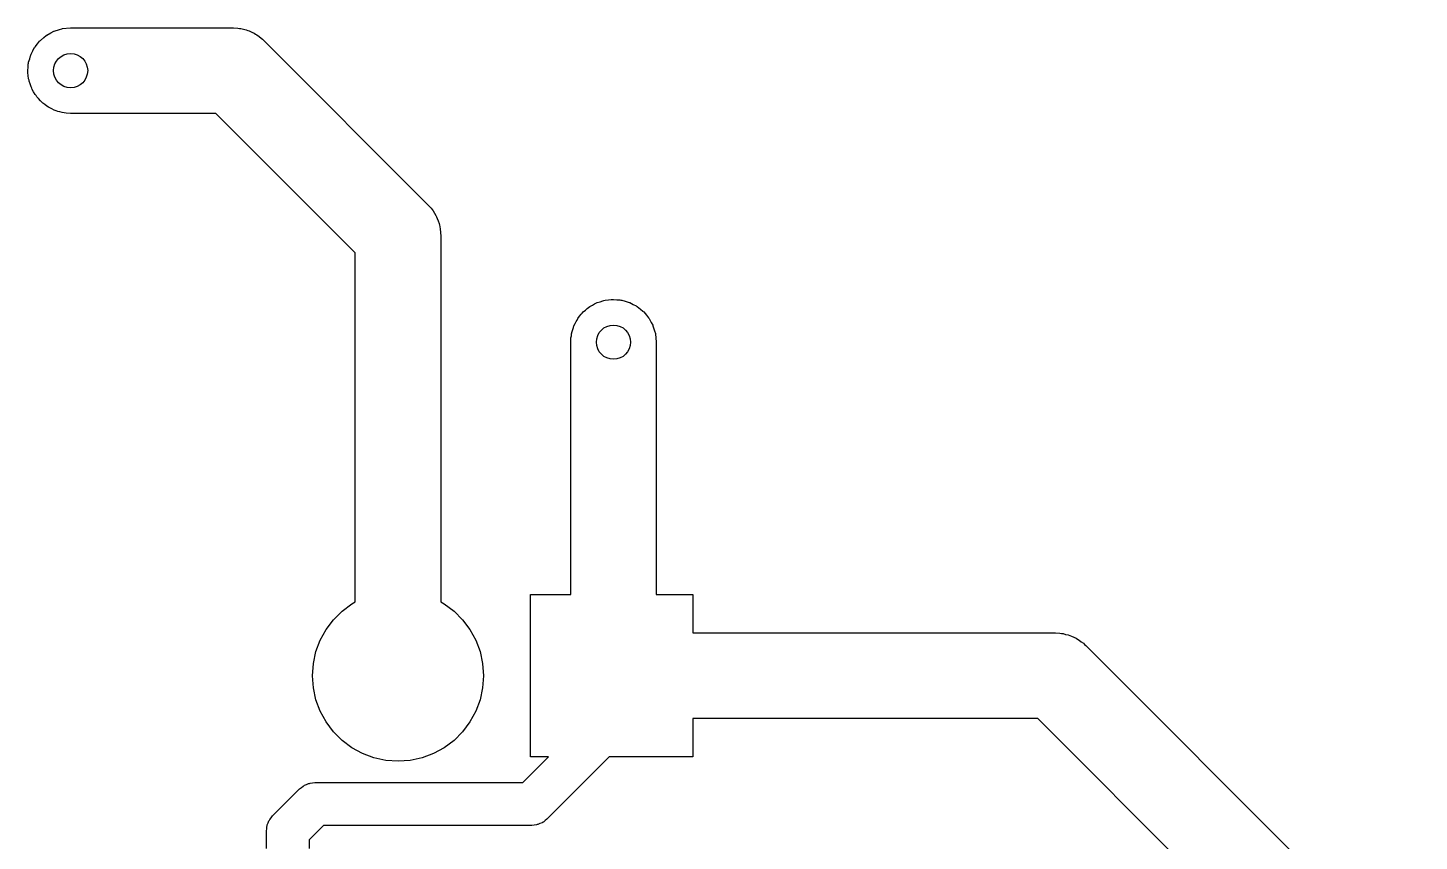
# Model space of a CAD drawing. Extents: x 3.06 to 6.65, y -4.89 to -2.07.
# Drawn here: x 5.361 to 6.642, y -3.459 to -2.711 of the extents above; entities that cross this region are included whole.
import ezdxf

# ---------------------------------------------------------------- set-up
doc = ezdxf.new("R2010")
doc.units = 0
doc.header["$MEASUREMENT"] = 0
doc.layers.add('BLACK', color=7, linetype='CONTINUOUS')

msp = doc.modelspace()

# ---------------------------------------------------------------- linework, layer by layer
at = {"layer": 'BLACK', "linetype": 'CONTINUOUS'}
for p, q in [((5.37813, -2.71726), (5.38195, -2.71522)), ((5.38195, -2.71522), (5.38447, -2.71382)), ((5.38447, -2.71382), (5.38471, -2.71375)), ((5.38471, -2.71375), (5.38493, -2.71363)), ((5.38493, -2.71363), (5.3897, -2.71218)), ((5.3897, -2.71218), (5.39207, -2.71144)), ((5.39207, -2.71144), (5.3922, -2.71142)), ((5.3922, -2.71142), (5.39232, -2.71139)), ((5.39232, -2.71139), (5.4, -2.71063)), ((5.4, -2.71063), (5.55, -2.71063)), ((5.55, -2.71063), (5.55398, -2.71083)), ((5.55398, -2.71083), (5.55545, -2.71113)), ((5.55545, -2.71113), (5.55695, -2.71125)), ((5.55695, -2.71125), (5.55934, -2.71193)), ((5.55934, -2.71193), (5.56179, -2.71244)), ((5.56179, -2.71244), (5.56316, -2.71303)), ((5.56316, -2.71303), (5.5646, -2.71344)), ((5.5646, -2.71344), (5.56681, -2.71459)), ((5.56681, -2.71459), (5.56911, -2.71558)), ((5.56911, -2.71558), (5.57034, -2.71643)), ((5.57034, -2.71643), (5.57167, -2.71713)), ((5.36529, -2.73182), (5.36659, -2.72917)), ((5.36659, -2.72917), (5.36696, -2.72869)), ((5.36696, -2.72869), (5.36726, -2.72813)), ((5.36726, -2.72813), (5.36964, -2.72524)), ((5.36964, -2.72524), (5.37146, -2.72288)), ((5.37146, -2.72288), (5.37184, -2.72256)), ((5.37184, -2.72256), (5.37216, -2.72216)), ((5.37216, -2.72216), (5.37524, -2.71963)), ((5.37524, -2.71963), (5.37751, -2.71769)), ((5.37751, -2.71769), (5.37783, -2.71751)), ((5.37783, -2.71751), (5.37813, -2.71726)), ((5.57167, -2.71713), (5.5736, -2.7187)), ((5.5736, -2.7187), (5.57564, -2.72013)), ((5.57564, -2.72013), (5.57668, -2.72121)), ((5.57668, -2.72121), (5.57784, -2.72216)), ((5.57784, -2.72216), (5.72941, -2.87374)), ((5.36139, -2.74232), (5.36236, -2.73911)), ((5.36236, -2.73911), (5.36308, -2.73633)), ((5.36308, -2.73633), (5.3634, -2.73567)), ((5.3634, -2.73567), (5.36363, -2.73493)), ((5.36363, -2.73493), (5.36529, -2.73182)), ((5.36063, -2.75), (5.36094, -2.74683)), ((5.36073, -2.75102), (5.36063, -2.75)), ((5.36068, -2.75199), (5.36073, -2.75102)), ((5.36109, -2.75466), (5.36068, -2.75199)), ((5.36094, -2.74683), (5.36108, -2.74404)), ((5.36108, -2.74404), (5.3613, -2.74321)), ((5.36139, -2.75768), (5.36109, -2.75466)), ((5.3613, -2.74321), (5.36139, -2.74232)), ((5.36172, -2.75878), (5.36139, -2.75768)), ((5.36189, -2.75987), (5.36172, -2.75878)), ((5.36279, -2.7623), (5.36189, -2.75987)), ((5.36363, -2.76507), (5.36279, -2.7623)), ((5.36423, -2.76619), (5.36363, -2.76507)), ((5.36465, -2.76734), (5.36423, -2.76619)), ((5.36597, -2.76945), (5.36465, -2.76734)), ((5.36726, -2.77187), (5.36597, -2.76945)), ((5.36816, -2.77296), (5.36726, -2.77187)), ((5.36887, -2.7741), (5.36816, -2.77296)), ((5.37051, -2.77583), (5.36887, -2.7741)), ((5.37216, -2.77784), (5.37051, -2.77583)), ((5.37335, -2.77881), (5.37216, -2.77784)), ((5.37436, -2.77987), (5.37335, -2.77881)), ((5.37622, -2.78117), (5.37436, -2.77987)), ((5.37813, -2.78274), (5.37622, -2.78117)), ((5.3796, -2.78352), (5.37813, -2.78274)), ((5.38089, -2.78442), (5.3796, -2.78352)), ((5.38288, -2.78528), (5.38089, -2.78442)), ((5.38493, -2.78637), (5.38288, -2.78528)), ((5.38665, -2.7869), (5.38493, -2.78637)), ((5.38821, -2.78756), (5.38665, -2.7869)), ((5.39022, -2.78798), (5.38821, -2.78756)), ((5.39232, -2.78861), (5.39022, -2.78798)), ((5.39424, -2.7888), (5.39232, -2.78861)), ((5.39602, -2.78917), (5.39424, -2.7888)), ((5.4, -2.78937), (5.39602, -2.78917)), ((5.53369, -2.78937), (5.4, -2.78937)), ((5.6622, -2.91788), (5.53369, -2.78937)), ((5.72941, -2.87374), (5.73209, -2.8767)), ((5.73209, -2.8767), (5.73291, -2.87795)), ((5.73291, -2.87795), (5.73389, -2.87908)), ((5.73389, -2.87908), (5.7351, -2.88126)), ((5.7351, -2.88126), (5.73647, -2.88335)), ((5.73647, -2.88335), (5.73703, -2.88474)), ((5.73703, -2.88474), (5.73775, -2.88605)), ((5.73775, -2.88605), (5.7385, -2.88843)), ((5.7385, -2.88843), (5.73943, -2.89074)), ((5.73943, -2.89074), (5.73969, -2.89222)), ((5.73969, -2.89222), (5.74014, -2.89365)), ((5.74014, -2.89365), (5.74039, -2.89613)), ((5.74039, -2.89613), (5.74083, -2.89859)), ((5.74083, -2.89859), (5.74079, -2.90008)), ((5.74079, -2.90008), (5.74094, -2.90157)), ((5.74094, -2.90157), (5.74094, -3.2391)), ((5.6622, -3.2391), (5.6622, -2.91788)), ((5.87119, -2.97335), (5.87216, -2.97216)), ((5.87216, -2.97216), (5.87417, -2.97051)), ((5.87417, -2.97051), (5.8759, -2.96887)), ((5.8759, -2.96887), (5.87704, -2.96816)), ((5.87704, -2.96816), (5.87813, -2.96726)), ((5.87813, -2.96726), (5.88055, -2.96597)), ((5.88055, -2.96597), (5.88266, -2.96465)), ((5.88266, -2.96465), (5.88381, -2.96423)), ((5.88381, -2.96423), (5.88493, -2.96363)), ((5.88493, -2.96363), (5.8877, -2.96279)), ((5.8877, -2.96279), (5.89013, -2.96189)), ((5.89013, -2.96189), (5.89122, -2.96172)), ((5.89122, -2.96172), (5.89232, -2.96139)), ((5.89232, -2.96139), (5.89534, -2.96109)), ((5.89534, -2.96109), (5.89801, -2.96068)), ((5.89801, -2.96068), (5.89898, -2.96073)), ((5.89898, -2.96073), (5.9, -2.96063)), ((5.9, -2.96063), (5.90317, -2.96094)), ((5.90317, -2.96094), (5.90596, -2.96108)), ((5.90596, -2.96108), (5.90679, -2.9613)), ((5.90679, -2.9613), (5.90768, -2.96139)), ((5.90768, -2.96139), (5.91089, -2.96236)), ((5.91089, -2.96236), (5.91367, -2.96308)), ((5.91367, -2.96308), (5.91433, -2.9634)), ((5.91433, -2.9634), (5.91507, -2.96363)), ((5.91507, -2.96363), (5.91818, -2.96529)), ((5.91818, -2.96529), (5.92083, -2.96659)), ((5.92083, -2.96659), (5.92131, -2.96696)), ((5.92131, -2.96696), (5.92187, -2.96726)), ((5.92187, -2.96726), (5.92476, -2.96964)), ((5.92476, -2.96964), (5.92712, -2.97146)), ((5.92712, -2.97146), (5.92744, -2.97184)), ((5.92744, -2.97184), (5.92784, -2.97216)), ((5.92784, -2.97216), (5.93037, -2.97524)), ((5.8631, -2.98665), (5.86363, -2.98493)), ((5.86363, -2.98493), (5.86472, -2.98288)), ((5.86472, -2.98288), (5.86558, -2.98089)), ((5.86558, -2.98089), (5.86648, -2.9796)), ((5.86648, -2.9796), (5.86726, -2.97813)), ((5.86726, -2.97813), (5.86883, -2.97622)), ((5.86883, -2.97622), (5.87013, -2.97436)), ((5.87013, -2.97436), (5.87119, -2.97335)), ((5.93037, -2.97524), (5.93231, -2.97751)), ((5.93231, -2.97751), (5.93249, -2.97783)), ((5.93249, -2.97783), (5.93274, -2.97813)), ((5.93274, -2.97813), (5.93478, -2.98195)), ((5.93478, -2.98195), (5.93618, -2.98447)), ((5.93618, -2.98447), (5.93625, -2.98471)), ((5.93625, -2.98471), (5.93637, -2.98493)), ((5.93637, -2.98493), (5.93782, -2.9897)), ((5.86063, -3), (5.86083, -2.99602)), ((5.86083, -2.99602), (5.8612, -2.99424)), ((5.8612, -2.99424), (5.86139, -2.99232)), ((5.86139, -2.99232), (5.86202, -2.99022)), ((5.86202, -2.99022), (5.86244, -2.98821)), ((5.86244, -2.98821), (5.8631, -2.98665)), ((5.93782, -2.9897), (5.93856, -2.99207)), ((5.93856, -2.99207), (5.93858, -2.9922)), ((5.93858, -2.9922), (5.93861, -2.99232)), ((5.93861, -2.99232), (5.93937, -3)), ((5.86063, -3.23228), (5.86063, -3)), ((5.93937, -3), (5.93937, -3.23228)), ((5.65001, -3.24758), (5.659, -3.24085)), ((5.659, -3.24085), (5.6622, -3.2391)), ((5.74094, -3.2391), (5.74414, -3.24085)), ((5.74414, -3.24085), (5.75314, -3.24758)), ((5.82362, -3.38189), (5.82362, -3.23228)), ((5.82362, -3.23228), (5.86063, -3.23228)), ((5.93937, -3.23228), (5.97323, -3.23228)), ((5.97323, -3.23228), (5.97323, -3.26772)), ((5.64207, -3.25552), (5.65001, -3.24758)), ((5.75314, -3.24758), (5.76108, -3.25552)), ((5.62995, -3.27438), (5.63533, -3.26452)), ((5.63533, -3.26452), (5.64207, -3.25552)), ((5.76108, -3.25552), (5.76782, -3.26452)), ((5.76782, -3.26452), (5.7732, -3.27438)), ((5.62602, -3.2849), (5.62995, -3.27438)), ((5.7732, -3.27438), (5.77713, -3.2849)), ((5.97323, -3.26772), (6.30709, -3.26772)), ((6.30709, -3.26772), (6.31107, -3.26792)), ((6.31107, -3.26792), (6.31254, -3.26822)), ((6.31254, -3.26822), (6.31403, -3.26833)), ((6.31403, -3.26833), (6.31643, -3.26902)), ((6.31643, -3.26902), (6.31887, -3.26952)), ((6.31887, -3.26952), (6.32025, -3.27011)), ((6.32025, -3.27011), (6.32169, -3.27053)), ((6.32169, -3.27053), (6.3239, -3.27168)), ((6.3239, -3.27168), (6.32619, -3.27266)), ((6.32619, -3.27266), (6.32742, -3.27352)), ((6.32742, -3.27352), (6.32875, -3.27421)), ((6.32875, -3.27421), (6.33068, -3.27579)), ((6.33068, -3.27579), (6.33273, -3.27721)), ((6.33273, -3.27721), (6.33376, -3.2783)), ((6.33376, -3.2783), (6.33493, -3.27925)), ((6.33493, -3.27925), (6.64201, -3.58633)), ((5.62364, -3.29588), (5.62602, -3.2849)), ((5.77713, -3.2849), (5.77951, -3.29588)), ((5.62283, -3.30709), (5.62364, -3.29588)), ((5.77951, -3.29588), (5.78031, -3.30709)), ((5.62364, -3.31829), (5.62283, -3.30709)), ((5.62602, -3.32927), (5.62364, -3.31829)), ((5.77951, -3.31829), (5.77713, -3.32927)), ((5.78031, -3.30709), (5.77951, -3.31829)), ((5.62995, -3.3398), (5.62602, -3.32927)), ((5.77713, -3.32927), (5.7732, -3.3398)), ((5.63533, -3.34966), (5.62995, -3.3398)), ((5.7732, -3.3398), (5.76782, -3.34966)), ((5.64207, -3.35865), (5.63533, -3.34966)), ((5.76782, -3.34966), (5.76108, -3.35865)), ((6.29078, -3.34646), (5.97323, -3.34646)), ((5.97323, -3.34646), (5.97323, -3.38189)), ((6.5748, -3.63048), (6.29078, -3.34646)), ((5.65001, -3.36659), (5.64207, -3.35865)), ((5.659, -3.37333), (5.65001, -3.36659)), ((5.75314, -3.36659), (5.74414, -3.37333)), ((5.76108, -3.35865), (5.75314, -3.36659)), ((5.66886, -3.37871), (5.659, -3.37333)), ((5.67939, -3.38264), (5.66886, -3.37871)), ((5.69037, -3.38503), (5.67939, -3.38264)), ((5.72376, -3.38264), (5.71278, -3.38503)), ((5.73428, -3.37871), (5.72376, -3.38264)), ((5.74414, -3.37333), (5.73428, -3.37871)), ((5.81665, -3.40551), (5.84027, -3.38189)), ((5.84027, -3.38189), (5.82362, -3.38189)), ((5.89595, -3.38189), (5.83872, -3.43912)), ((5.97323, -3.38189), (5.89595, -3.38189)), ((5.70157, -3.38583), (5.69037, -3.38503)), ((5.71278, -3.38503), (5.70157, -3.38583)), ((5.61416, -3.40864), (5.6148, -3.40834)), ((5.6148, -3.40834), (5.61537, -3.40792)), ((5.61537, -3.40792), (5.61734, -3.40718)), ((5.61734, -3.40718), (5.61926, -3.40631)), ((5.61926, -3.40631), (5.61996, -3.40621)), ((5.61996, -3.40621), (5.62062, -3.40596)), ((5.62062, -3.40596), (5.62272, -3.40581)), ((5.62272, -3.40581), (5.6248, -3.40551)), ((5.6248, -3.40551), (5.81665, -3.40551)), ((5.58608, -3.43608), (5.61088, -3.41128)), ((5.61088, -3.41128), (5.61257, -3.41002)), ((5.61257, -3.41002), (5.61416, -3.40864)), ((5.58061, -3.44792), (5.58076, -3.44582)), ((5.58076, -3.44582), (5.58101, -3.44515)), ((5.58101, -3.44515), (5.58111, -3.44445)), ((5.58111, -3.44445), (5.58199, -3.44254)), ((5.58199, -3.44254), (5.58272, -3.44057)), ((5.58272, -3.44057), (5.58315, -3.44)), ((5.58315, -3.44), (5.58344, -3.43936)), ((5.58344, -3.43936), (5.58482, -3.43777)), ((5.58482, -3.43777), (5.58608, -3.43608)), ((5.63296, -3.44488), (5.61969, -3.45815)), ((5.8248, -3.44488), (5.63296, -3.44488)), ((5.82689, -3.44458), (5.8248, -3.44488)), ((5.82899, -3.44443), (5.82689, -3.44458)), ((5.82965, -3.44419), (5.82899, -3.44443)), ((5.83035, -3.44408), (5.82965, -3.44419)), ((5.83226, -3.44321), (5.83035, -3.44408)), ((5.83424, -3.44247), (5.83226, -3.44321)), ((5.8348, -3.44205), (5.83424, -3.44247)), ((5.83545, -3.44176), (5.8348, -3.44205)), ((5.83704, -3.44038), (5.83545, -3.44176)), ((5.83872, -3.43912), (5.83704, -3.44038)), ((5.58031, -3.45), (5.58061, -3.44792)), ((5.58031, -3.4661), (5.58031, -3.45)), ((5.61969, -3.45815), (5.61969, -3.4661))]:
    msp.add_line(p, q, dxfattribs=at)
at = {"layer": 'BLACK'}
for centre in [(5.4, -2.75), (5.9, -3)]:
    msp.add_circle(centre, 0.01575, dxfattribs=at)

doc.saveas('drawing.dxf')
